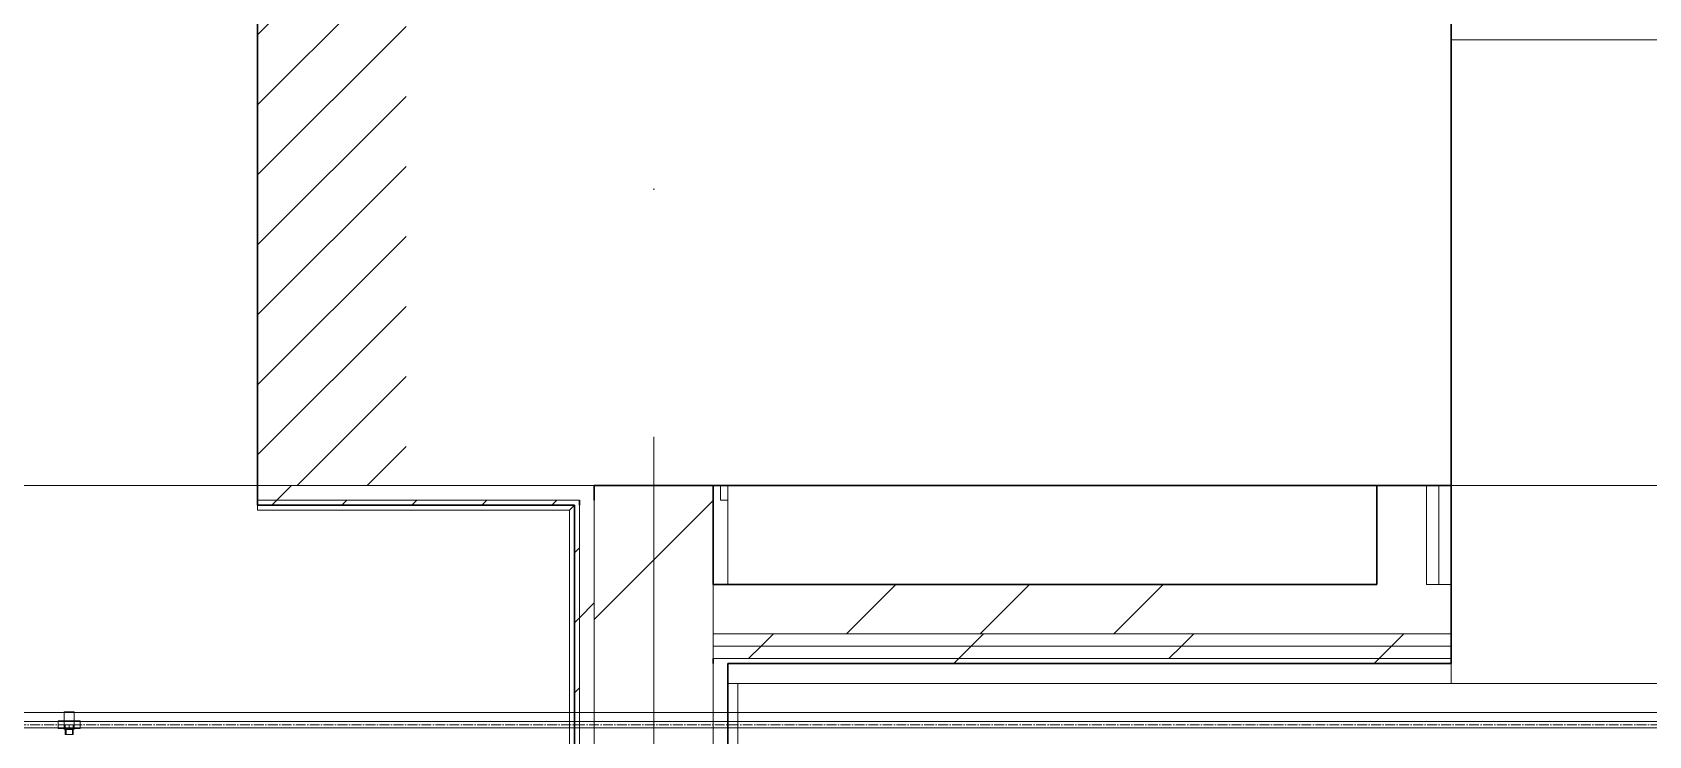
# Model space of a CAD drawing. Header units: millimetres. Extents: x -88595 to 880822, y -1054509 to -148035.
# Drawn here: x 180886 to 182518, y -268305 to -267594 of the extents above; entities that cross this region are included whole.
import ezdxf

# ---------------------------------------------------------------- set-up
doc = ezdxf.new("R2010")
doc.units = ezdxf.units.MM
for name, pattern in [('$0$ADSK_Осевая', [14, 10, -2, 0, -2]), ('ADSK_Линия сетки', [25, 20, -2.5, 0, -2.5]), ('ADSK_Штриховая_ш2 п1_5', [4.5, 3, -1.5])]:
    doc.linetypes.add(name, pattern=pattern)
for name, color, linetype, lineweight in [('Двери', 7, 'Continuous', 9), ('Изоляция', 7, 'Continuous', 18), ('Оборудование', 7, 'Continuous', 18), ('Ограждение', 7, 'Continuous', 9), ('Оси', 7, 'Continuous', 9), ('Стены внутренние', 7, 'Continuous', 18), ('Стены наружные', 7, 'Continuous', 18), ('Стены штриховка', 7, 'Continuous', 9), ('Трубопровод', 7, 'Continuous', 18), ('Трубопроводы', 7, 'Continuous', 18)]:
    doc.layers.add(name, color=color, linetype=linetype, lineweight=lineweight)

# ---------------------------------------------------------------- blocks, each defined once
blk = doc.blocks.new('1 этаж')
at = {"layer": 'Двери', "lineweight": 18, "true_color": 0xff0000}
h = blk.add_hatch(dxfattribs=at)
h.set_pattern_fill('FP_2', color=1, style=0, pattern_type=2)
h.set_pattern_definition([(45, (216242.7112443301, 660537.6045539702), (-35.35533905932738, 35.35533905932738), [])])
h.paths.add_polyline_path([(217242.7112443301, 660262.6045539702), (217392.7112443301, 660262.6045539702), (217392.7112443301, 660812.6045539702), (217242.7112443301, 660812.6045539702), (217242.7112443301, 660808.5737686829)])
h.paths.add_polyline_path([(215492.7112443301, 660262.6045539702), (215492.7112443301, 660812.6045539702), (215342.71124433, 660812.6045539702), (215342.71124433, 660262.6045539702)])
at = {"layer": 'Ограждение'}
h = blk.add_hatch(dxfattribs=at)
h.set_pattern_fill('FP_25', color=256, style=0, pattern_type=2)
h.set_pattern_definition([(0, (215928.6884085427, 665702.3356087968), (0, 600), []), (90, (215928.6884085427, 665702.3356087968), (-600, 3.673940397442059e-14), [])])
h.paths.add_polyline_path([(217562.7112443301, 659077.60455397), (217562.7112443321, 660242.6045539702), (217557.711244331, 660237.6045539691), (217557.711244331, 659077.60455397)])
at = {"layer": 'Двери', "linetype": 'ADSK_Штриховая_ш2 п1_5'}
for p, q in [((217242.71124433, 660812.6045539702), (217242.71124433, 660262.6045539702)), ((217242.71124433, 660262.6045539702), (217392.71124433, 660262.6045539702))]:
    blk.add_line(p, q, dxfattribs=at)
at = {"layer": 'Ограждение'}
for p, q in [((220147.7112443302, 660712.6045539699), (218447.7112443302, 660712.6045539699)), ((217717.71124433, 660162.60455397), (217717.71124433, 660262.60455397)), ((220147.7112443302, 660262.60455397), (218447.7112443302, 660262.60455397)), ((217242.71124433, 660237.6045539691), (217242.71124433, 660242.6045539702)), ((217242.71124433, 660237.6045539691), (217557.711244331, 660237.6045539691)), ((217557.711244331, 660237.6045539691), (217562.7112443321, 660242.6045539702)), ((217557.711244331, 660237.6045539691), (217557.711244331, 659077.60455397)), ((218447.7112443302, 660062.6045539699), (218447.7112443302, 660082.6045539703)), ((225982.7112443301, 660062.60455397), (217717.71124433, 660062.60455397)), ((217727.71124433, 660062.60455397), (217727.71124433, 659077.60455397)), ((220147.7112443302, 660062.6045539699), (218447.7112443302, 660062.6045539699))]:
    blk.add_line(p, q, dxfattribs=at)
at = {"layer": 'Оси', "linetype": 'ADSK_Линия сетки', "ltscale": 100}
for p, q in [((217642.7112443301, 697813.2443301723), (217642.7112443301, 631836.469478807)), ((252460.0056153224, 660262.60455397), (175520.4332900373, 660262.60455397))]:
    blk.add_line(p, q, dxfattribs=at)
at = {"layer": 'Стены внутренние', "lineweight": 30}
for p, q in [((217242.71124433, 660812.6045539702), (217242.71124433, 660262.6045539702)), ((218447.7112443302, 660262.6045539702), (218447.7112443302, 660812.6045539702)), ((217702.7112443301, 660262.6045539702), (218372.7112443302, 660262.6045539702))]:
    blk.add_line(p, q, dxfattribs=at)
at = {"layer": 'Стены внутренние'}
blk.add_line((217242.71124433, 660262.6045539702), (217582.7112443301, 660262.6045539702), dxfattribs=at)
at = {"layer": 'Стены наружные', "lineweight": 30}
for p, q in [((217242.71124433, 660262.6045539702), (217242.71124433, 660242.6045539702)), ((217702.7112443301, 660262.6045539702), (217582.7112443301, 660262.6045539702)), ((217582.7112443301, 660262.6045539702), (217582.7112443301, 660247.6045539702)), ((217702.7112443301, 660162.60455397), (217702.7112443301, 660262.6045539702)), ((218372.7112443302, 660262.6045539702), (218372.7112443302, 660162.60455397)), ((218447.7112443302, 660262.6045539702), (218372.7112443302, 660262.6045539702)), ((218447.7112443302, 660082.6045539703), (218447.7112443302, 660262.6045539702)), ((217567.7112443301, 660247.6045539702), (217567.7112443301, 660242.6045539702)), ((217242.71124433, 660242.6045539702), (217562.7112443301, 660242.6045539702)), ((217562.7112443301, 660242.6045539702), (217562.7112443301, 659077.60455397)), ((218372.7112443302, 660162.60455397), (217702.7112443301, 660162.60455397)), ((217702.7112443301, 660087.6045539702), (217702.7112443301, 660082.6045539703)), ((217717.7112443301, 660082.6045539703), (218447.7112443302, 660082.6045539703)), ((217717.7112443301, 659077.60455397), (217717.7112443301, 660082.6045539703))]:
    blk.add_line(p, q, dxfattribs=at)
at = {"layer": 'Стены наружные', "linetype": 'Continuous', "lineweight": 9}
for p, q in [((217262.1824531069, 660247.6045539702), (217277.1824531069, 660262.6045539702)), ((217257.1824531069, 660242.6045539702), (217262.1824531069, 660247.6045539702)), ((217327.8931312256, 660242.6045539702), (217332.8931312256, 660247.6045539702)), ((217398.6038093442, 660242.6045539702), (217403.6038093442, 660247.6045539702)), ((217469.3144874629, 660242.6045539702), (217474.3144874629, 660247.6045539702)), ((217540.0251655815, 660242.6045539702), (217545.0251655816, 660247.6045539702)), ((217582.7112443301, 660127.2527492424), (217702.7112443301, 660247.2527492422)), ((217562.7112443301, 660194.5799546001), (217567.7112443301, 660199.5799546001)), ((217837.2380566247, 660112.60455397), (217887.2380566247, 660162.60455397)), ((217972.1750566247, 660112.60455397), (218022.1750566247, 660162.60455397)), ((218107.1120566247, 660112.60455397), (218157.1120566247, 660162.60455397)), ((217567.7112443301, 660128.8692764814), (217582.7112443301, 660143.8692764814)), ((217562.7112443301, 660123.8692764814), (217567.7112443301, 660128.8692764814)), ((217738.5785561746, 660087.60455397), (217751.0785561746, 660100.10455397)), ((217751.0785561746, 660100.10455397), (217763.5785561746, 660112.60455397)), ((217950.7105905306, 660087.60455397), (217963.2105905306, 660100.10455397)), ((217963.2105905306, 660100.10455397), (217975.7105905306, 660112.60455397)), ((218162.8426248866, 660087.60455397), (218175.3426248866, 660100.10455397)), ((218175.3426248866, 660100.10455397), (218187.8426248866, 660112.60455397)), ((218374.9746592426, 660087.60455397), (218387.4746592426, 660100.10455397)), ((218387.4746592426, 660100.10455397), (218399.9746592426, 660112.60455397)), ((217945.7105905308, 660082.6045539703), (217950.7105905308, 660087.6045539702)), ((218369.9746592427, 660082.6045539703), (218374.9746592427, 660087.6045539702)), ((217562.7112443301, 660053.1585983628), (217567.7112443301, 660058.1585983627))]:
    blk.add_line(p, q, dxfattribs=at)
at = {"layer": 'Стены наружные'}
for p in [(217710.2112443301, 660262.60455397), (217717.71124433, 660247.60455397)]:
    blk.add_line(p, (217710.2112443301, 660247.60455397), dxfattribs=at)
at = {"layer": 'Стены штриховка'}
for p, q in [((218422.7112443302, 660162.60455397), (218422.7112443302, 660262.6045539702)), ((218435.2112443302, 660162.60455397), (218435.2112443302, 660262.6045539702)), ((217242.71124433, 660247.6045539702), (217567.7112443301, 660247.6045539702)), ((217582.7112443301, 660247.6045539702), (217582.7112443301, 659077.60455397)), ((217567.7112443301, 660242.6045539702), (217567.7112443301, 659077.60455397)), ((217702.7112443301, 660162.60455397), (217702.7112443301, 660087.6045539702)), ((218422.7112443302, 660162.60455397), (218447.7112443302, 660162.60455397)), ((217702.7112443301, 660112.60455397), (218447.7112443302, 660112.60455397)), ((217702.7112443301, 660100.10455397), (218447.7112443302, 660100.10455397)), ((218447.7112443302, 660087.6045539702), (217702.7112443301, 660087.6045539702)), ((217702.7112443301, 660087.60455397), (218447.7112443302, 660087.60455397)), ((217702.7112443301, 659077.60455397), (217702.7112443301, 660082.6045539703))]:
    blk.add_line(p, q, dxfattribs=at)

msp = doc.modelspace()

# ---------------------------------------------------------------- linework, layer by layer
at = {"layer": 'Изоляция', "color": 190, "true_color": 0x8000ff}
for p, q in [((187774.7883181322, -268281.4730975816), (180728.2527725373, -268281.4730975816)), ((180928.2518216674, -268280.7130975816), (180918.2518216674, -268280.7130975816)), ((180918.2518216674, -268298.6480975816), (180918.2518216674, -268280.7130975816)), ((180928.2518216674, -268280.7130975816), (180928.2518216674, -268298.6480975816)), ((180928.2518216674, -268297.6480975816), (180918.2518216674, -268297.6480975816))]:
    msp.add_line(p, q, dxfattribs=at)
at = {"layer": 'Трубопровод', "color": 190, "true_color": 0x8000ff}
for p, q in [((187774.7883181322, -268290.4730975816), (180728.2527725373, -268290.4730975816)), ((180728.2527725373, -268296.8230975816), (187774.7883181322, -268296.8230975816))]:
    msp.add_line(p, q, dxfattribs=at)
at = {"layer": 'Трубопровод', "color": 190, "linetype": '$0$ADSK_Осевая', "true_color": 0x8000ff}
msp.add_line((187774.7883181322, -268293.6480975816), (180728.2527725373, -268293.6480975816), dxfattribs=at)
msp.add_line((187774.7883181322, -268293.6480975816), (180728.2527725373, -268293.6480975816), dxfattribs=at)
at = {"layer": 'Трубопроводы', "color": 190, "true_color": 0x8000ff}
for p, q in [((180917.0018216674, -268289.7130975816), (180912.2518216674, -268289.7130975816)), ((180912.2518216674, -268289.7130975816), (180912.2518216674, -268297.5830975816)), ((180912.2518216674, -268289.7130975816), (180912.2518216674, -268297.5830975816)), ((180917.0018216674, -268290.4730975816), (180912.2518216674, -268290.4730975816)), ((180912.2518216674, -268296.8230975816), (180912.2518216674, -268290.4730975816)), ((180912.2518216674, -268296.8230975816), (180912.2518216674, -268290.4730975816)), ((180912.2518216674, -268296.8230975816), (180917.0018216674, -268296.8230975816)), ((180912.2518216674, -268297.5830975816), (180917.0018216674, -268297.5830975816)), ((180918.2518216674, -268289.7130975816), (180917.0018216674, -268289.7130975816)), ((180918.2518216674, -268290.4730975816), (180917.0018216674, -268290.4730975816)), ((180917.0018216674, -268296.8230975816), (180918.2518216674, -268296.8230975816)), ((180917.0018216674, -268297.5830975816), (180918.2518216674, -268297.5830975816)), ((180918.2518216674, -268297.5830975816), (180918.2518216674, -268289.7130975816)), ((180918.2518216674, -268297.5830975816), (180918.2518216674, -268289.7130975816)), ((180928.2518216674, -268289.7130975816), (180918.2518216674, -268289.7130975816)), ((180918.2518216674, -268289.7130975816), (180918.2518216674, -268297.5830975816)), ((180918.2518216674, -268289.7130975816), (180918.2518216674, -268297.5830975816)), ((180918.2518216674, -268290.4730975816), (180918.2518216674, -268296.8230975816)), ((180918.2518216674, -268290.4730975816), (180918.2518216674, -268296.8230975816)), ((180918.2518216674, -268297.5830975816), (180928.2518216674, -268297.5830975816)), ((180919.3168216674, -268293.6480975816), (180919.3168216674, -268297.6480975816)), ((180927.1868216674, -268293.6480975816), (180919.3168216674, -268293.6480975816)), ((180927.1868216674, -268293.6480975816), (180919.3168216674, -268293.6480975816)), ((180919.3168216674, -268297.6480975816), (180927.1868216674, -268297.6480975816)), ((180919.3168216674, -268297.6480975816), (180927.1868216674, -268297.6480975816)), ((180919.3168216674, -268297.6480975816), (180919.3168216674, -268303.6480975816)), ((180927.1868216674, -268297.6480975816), (180919.3168216674, -268297.6480975816)), ((180927.1868216674, -268297.6480975816), (180919.3168216674, -268297.6480975816)), ((180920.0768216674, -268298.6480975816), (180920.0768216674, -268303.6480975816)), ((180920.0768216674, -268298.6480975816), (180926.4268216674, -268298.6480975816)), ((180920.0768216674, -268298.6480975816), (180926.4268216674, -268298.6480975816)), ((180926.4268216674, -268303.6480975816), (180926.4268216674, -268298.6480975816)), ((180927.1868216674, -268297.6480975816), (180927.1868216674, -268293.6480975816)), ((180927.1868216674, -268303.6480975816), (180927.1868216674, -268297.6480975816)), ((180929.5018216674, -268289.7130975816), (180928.2518216674, -268289.7130975816)), ((180928.2518216674, -268289.7130975816), (180928.2518216674, -268297.5830975816)), ((180928.2518216674, -268289.7130975816), (180928.2518216674, -268297.5830975816)), ((180928.2518216674, -268297.5830975816), (180928.2518216674, -268289.7130975816)), ((180928.2518216674, -268297.5830975816), (180928.2518216674, -268289.7130975816)), ((180929.5018216674, -268290.4730975816), (180928.2518216674, -268290.4730975816)), ((180928.2518216674, -268296.8230975816), (180928.2518216674, -268290.4730975816)), ((180928.2518216674, -268296.8230975816), (180928.2518216674, -268290.4730975816)), ((180928.2518216674, -268296.8230975816), (180929.5018216674, -268296.8230975816)), ((180928.2518216674, -268297.5830975816), (180929.5018216674, -268297.5830975816)), ((180934.2518216674, -268289.7130975816), (180929.5018216674, -268289.7130975816)), ((180934.2518216674, -268290.4730975816), (180929.5018216674, -268290.4730975816)), ((180929.5018216674, -268296.8230975816), (180934.2518216674, -268296.8230975816)), ((180929.5018216674, -268297.5830975816), (180934.2518216674, -268297.5830975816)), ((180934.2518216674, -268297.5830975816), (180934.2518216674, -268289.7130975816)), ((180934.2518216674, -268297.5830975816), (180934.2518216674, -268289.7130975816)), ((180934.2518216674, -268290.4730975816), (180934.2518216674, -268296.8230975816)), ((180934.2518216674, -268290.4730975816), (180934.2518216674, -268296.8230975816)), ((180919.3168216674, -268303.6480975816), (180927.1868216674, -268303.6480975816)), ((180919.3168216674, -268303.6480975816), (180927.1868216674, -268303.6480975816)), ((180926.4268216674, -268303.6480975816), (180920.0768216674, -268303.6480975816)), ((180926.4268216674, -268303.6480975816), (180920.0768216674, -268303.6480975816))]:
    msp.add_line(p, q, dxfattribs=at)
at = {"layer": 'Трубопроводы', "color": 190, "linetype": '$0$ADSK_Осевая', "true_color": 0x8000ff}
for p, q in [((180918.2518216674, -268293.6480975816), (180928.2518216674, -268293.6480975816)), ((180923.2518216674, -268297.6480975816), (180923.2518216674, -268293.6480975816))]:
    msp.add_line(p, q, dxfattribs=at)

# ---------------------------------------------------------------- block references
at = {"layer": 'Оборудование', "color": 5, "true_color": 0x0000ff}
msp.add_blockref('1 этаж', (-36129.4594226628, -928314.5363469583), dxfattribs=at)

doc.saveas('drawing.dxf')
